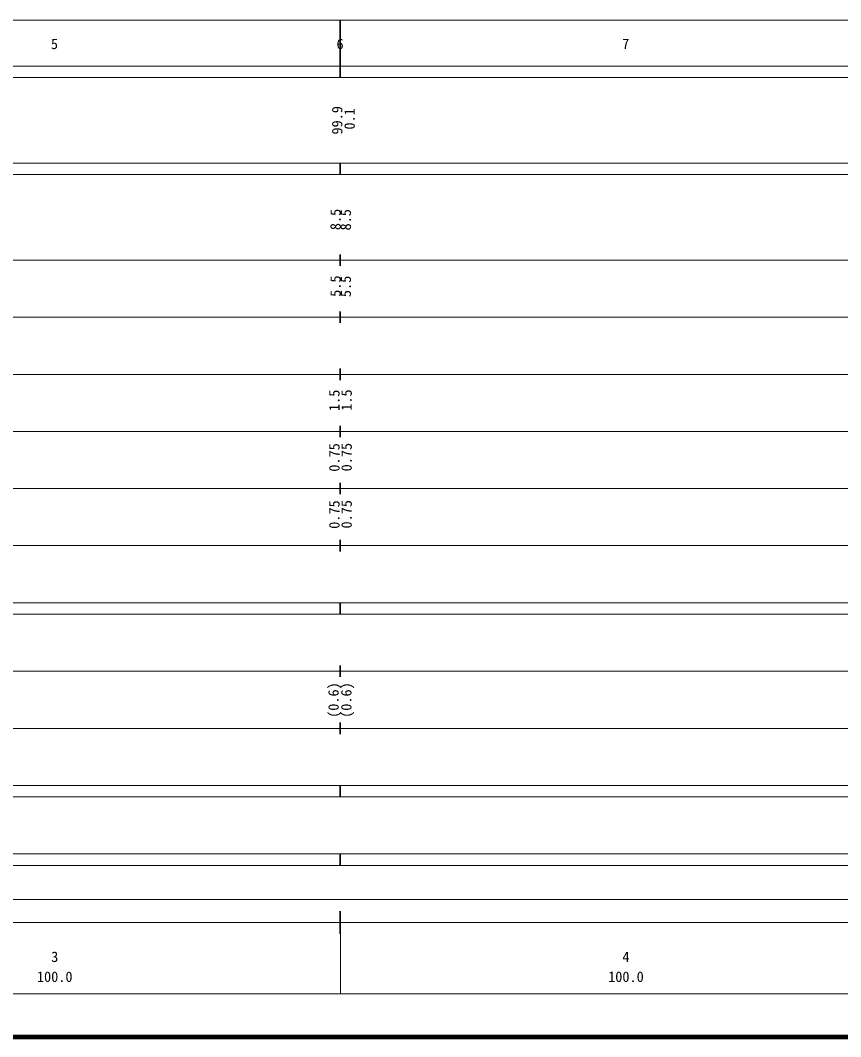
# Model space of a CAD drawing. Units: millimetres on the paper, enlarged 1000 times. Extents: x 40000 to 680000, y 20000 to 380000.
# Drawn here: x 312070 to 455682, y 20000 to 198000 of the extents above; entities that cross this region are included whole.
import ezdxf
from ezdxf.enums import TextEntityAlignment as Align

# ---------------------------------------------------------------- set-up
doc = ezdxf.new("R2010")
doc.units = ezdxf.units.MM
doc.header["$LTSCALE"] = 1000
doc.layers.add('M-SUV', color=7, linetype='Continuous', lineweight=13)
doc.layers.add('M-TTL', color=2, linetype='Continuous', lineweight=140)
doc.styles.add('ＭＳ ゴシック', font='')
doc.styles.get('ＭＳ ゴシック').set_extended_font_data('MS Gothic')

msp = doc.modelspace()

# ---------------------------------------------------------------- linework, layer by layer
at = {"layer": 'M-SUV'}
for p, q in [((68000, 198000), (579000, 198000)), ((368000, 188000), (368000, 198000)), ((368100, 188000), (368100, 198000)), ((40000, 190000), (579000, 190000)), ((40000, 188000), (579000, 188000)), ((40000, 173000), (579000, 173000)), ((368000, 171000), (368000, 173000)), ((368100, 171000), (368100, 173000)), ((40000, 171000), (579000, 171000)), ((368000, 155000), (368000, 157000)), ((368100, 155000), (368100, 157000)), ((40000, 156000), (579000, 156000)), ((46000, 146000), (579000, 146000)), ((368000, 145000), (368000, 147000)), ((368100, 145000), (368100, 147000)), ((52000, 136000), (579000, 136000)), ((368000, 135000), (368000, 137000)), ((368100, 135000), (368100, 137000)), ((368000, 125000), (368000, 127000)), ((368100, 125000), (368100, 127000)), ((46000, 126000), (579000, 126000)), ((52000, 116000), (579000, 116000)), ((368000, 115000), (368000, 117000)), ((368100, 115000), (368100, 117000)), ((368000, 105000), (368000, 107000)), ((368100, 105000), (368100, 107000)), ((46000, 106000), (579000, 106000)), ((40000, 96000), (579000, 96000)), ((368000, 94000), (368000, 96000)), ((368100, 94000), (368100, 96000)), ((40000, 94000), (579000, 94000)), ((49000, 84000), (579000, 84000)), ((368000, 83000), (368000, 85000)), ((368100, 83000), (368100, 85000)), ((368000, 73000), (368000, 75000)), ((368100, 73000), (368100, 75000)), ((40000, 74000), (579000, 74000)), ((40000, 64000), (579000, 64000)), ((368000, 62000), (368000, 64000)), ((368100, 62000), (368100, 64000)), ((40000, 62000), (579000, 62000)), ((40000, 52000), (579000, 52000)), ((368000, 50000), (368000, 52000)), ((368100, 50000), (368100, 52000)), ((40000, 50000), (579000, 50000)), ((71000, 44000), (565100, 44000)), ((368000, 38000), (368000, 42000)), ((368100, 27500), (368100, 42000)), ((40000, 40000), (579000, 40000)), ((68000, 27500), (579000, 27500))]:
    msp.add_line(p, q, dxfattribs=at)
at = {"layer": 'M-TTL'}
msp.add_line((40000, 20000), (680000, 20000), dxfattribs=at)

# ---------------------------------------------------------------- texts
at = {"layer": 'M-SUV', "style": 'ＭＳ ゴシック'}
for s, p in [('5', (317425, 192405)), ('6', (367425, 192405)), ('7', (417425, 192405)), ('3', (317475, 32523)), ('4', (417475, 32523)), ('100.0', (314975, 29033)), ('100.0', (414975, 29033))]:
    msp.add_text(s, height=1833, dxfattribs=at).set_placement(p, align=Align.BOTTOM_LEFT)
for s, p in [('99.9', (369000, 178000)), ('0.1', (371164, 178868)), ('8.5', (368702, 161249)), ('8.5', (370492, 161200)), ('5.5', (368702, 149575)), ('5.5', (370492, 149526)), ('1.5', (368503, 129575)), ('1.5', (370642, 129625)), ('0.75', (368503, 118950)), ('0.75', (370642, 119000)), ('0.75', (368503, 108950)), ('0.75', (370642, 109000)), ('(0.6)', (368354, 75838)), ('(0.6)', (370592, 75838))]:
    msp.add_text(s, height=1833, rotation=90, dxfattribs=at).set_placement(p, align=Align.BOTTOM_LEFT)

doc.saveas('drawing.dxf')
